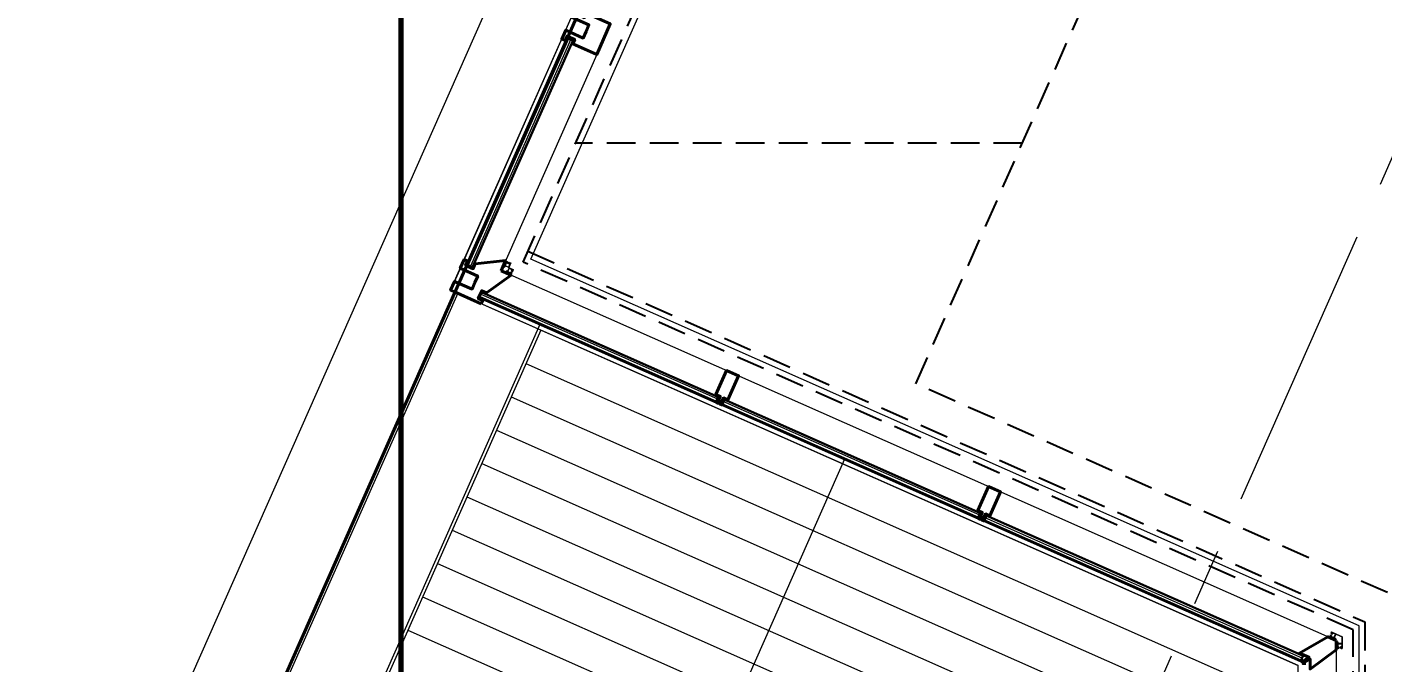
# Model space of a CAD drawing. Header units: inches. Extents: x -26500 to 0, y -3347 to 2257.
# Drawn here: x -24688.2 to -24404.3, y 162.4 to 295.5 of the extents above; entities that cross this region are included whole.
import ezdxf
from ezdxf import colors
from ezdxf.entities.mleader import LeaderData, LeaderLine
from ezdxf.math import Vec2, Vec3

# ---------------------------------------------------------------- set-up
doc = ezdxf.new("R2010")
doc.units = ezdxf.units.IN
doc.header["$LTSCALE"] = 48
doc.header["$MEASUREMENT"] = 0
doc.linetypes.add('A104$0$CENTER', pattern=[2, 1.25, -0.25, 0.25, -0.25])
doc.linetypes.add('NB - 5th floor_plan$0$HIDDEN2', pattern=[0.1875, 0.125, -0.0625])
for name, color, linetype in [('A104$0$A-ANNO-PATT', 8, 'Continuous'), ('A104$0$A-CLNG-RAIL', 8, 'Continuous'), ('A104$0$A-FLOR-AWNG', 8, 'Continuous'), ('A104$0$A-FLOR-COPE', 8, 'Continuous'), ('A104$0$A-FLOR-SLAB', 8, 'Continuous'), ('A104$0$A-GLAZ', 8, 'Continuous'), ('A104$0$A-GLAZ-CRNA', 8, 'Continuous'), ('A104$0$A-GRID-GRDP0-15', 8, 'Continuous'), ('A104$0$C-PROP', 8, 'Continuous'), ('A604$0$A-CLNG-RAIL', 8, 'Continuous'), ('A604$0$A-SHAD-PAT2', 8, 'Continuous'), ('E-Anno-Note', 6, 'Continuous'), ('E-FIRE', 234, 'Continuous'), ('NB - 5th floor_plan$0$STDROPS', 1, 'NB - 5th floor_plan$0$HIDDEN2'), ('NB - 5th floor_plan$0$STSLABEDGE', 1, 'NB - 5th floor_plan$0$HIDDEN2'), ('NB - 5th floor_plan$0$STSLABNOTCH', 1, 'NB - 5th floor_plan$0$HIDDEN2'), ('XREF', 7, 'Continuous')]:
    doc.layers.add(name, color=color, linetype=linetype)
doc.layers.add('E-Fire-Covr', color=240, linetype='Continuous', lineweight=70, plot=False)
doc.styles.add('MAMEP ANNO', font='arial.ttf', dxfattribs={"height": 0.101562})

# ---------------------------------------------------------------- blocks, each defined once
blk = doc.blocks.new('A104')
at = {"layer": 'A104$0$A-ANNO-PATT', "lineweight": 0, "transparency": 33554559}
for p, q in [((-24574.7023, 229.4235), (-24422.0237, 161.8252)), ((-24583.7111, 225.0631), (-24430.0237, 157.0181)), ((-24586.802, 218.0825), (-24438.0237, 152.211)), ((-24589.8928, 211.1019), (-24446.0237, 147.404)), ((-24592.9836, 204.1213), (-24454.0237, 142.5969)), ((-24596.0745, 197.1407), (-24462.0237, 137.7898)), ((-24599.1653, 190.1601), (-24470.0237, 132.9828)), ((-24602.2562, 183.1795), (-24478.0237, 128.1757)), ((-24605.347, 176.199), (-24486.0237, 123.3686)), ((-24608.4378, 169.2184), (-24494.0237, 118.5616))]:
    blk.add_line(p, q, dxfattribs=at)
at = {"layer": 'A104$0$A-CLNG-RAIL', "lineweight": 13}
for p, q in [((-24588.5268, 245.3717), (-24588.5065, 245.4174)), ((-24588.1958, 245.2251), (-24588.5268, 245.3717)), ((-24588.5065, 245.4174), (-24588.4306, 245.3838)), ((-24588.4306, 245.3838), (-24588.3022, 245.3652)), ((-24588.3022, 245.3652), (-24588.3163, 245.3332)), ((-24588.3163, 245.3332), (-24588.2304, 245.2951)), ((-24588.2304, 245.2951), (-24587.9121, 246.0138)), ((-24588.1622, 245.301), (-24588.1958, 245.2251)), ((-24588.1882, 246.1361), (-24588.17, 246.1772)), ((-24588.1123, 246.1025), (-24588.1882, 246.1361)), ((-24588.17, 246.1772), (-24587.967, 246.0873)), ((-24588.0795, 245.4011), (-24588.1622, 245.301)), ((-24588.0122, 246.0198), (-24588.1123, 246.1025)), ((-24588.0735, 245.5012), (-24588.1115, 245.4153)), ((-24588.1115, 245.4153), (-24588.0795, 245.4011)), ((-24587.3182, 245.1667), (-24588.0735, 245.5012)), ((-24587.7848, 246.1531), (-24588.0532, 245.5469)), ((-24588.0532, 245.5469), (-24587.3437, 245.2327)), ((-24588.0186, 246.5192), (-24588.0004, 246.5603)), ((-24587.8156, 246.4293), (-24588.0186, 246.5192)), ((-24587.8663, 244.3982), (-24588.0129, 244.0672)), ((-24587.9981, 246.0518), (-24588.0122, 246.0198)), ((-24588.0004, 246.5603), (-24587.6694, 246.4137)), ((-24587.9121, 246.0138), (-24587.9981, 246.0518)), ((-24587.967, 246.0873), (-24587.8156, 246.4293)), ((-24587.9335, 244.1228), (-24587.8509, 244.2229)), ((-24587.7699, 246.409), (-24587.8913, 246.1347)), ((-24587.8913, 246.1347), (-24587.8456, 246.1145)), ((-24587.8829, 244.2371), (-24587.8449, 244.3231)), ((-24587.8509, 244.2229), (-24587.8829, 244.2371)), ((-24587.7904, 244.3646), (-24587.8663, 244.3982)), ((-24587.8456, 246.1145), (-24587.8213, 246.1693)), ((-24587.8449, 244.3231), (-24587.1262, 244.0048)), ((-24587.8213, 246.1693), (-24587.7848, 246.1531)), ((-24587.6619, 244.3459), (-24587.7904, 244.3646)), ((-24587.7242, 246.3888), (-24587.7699, 246.409)), ((-24587.7484, 246.3339), (-24587.7242, 246.3888)), ((-24587.7119, 246.3177), (-24587.7484, 246.3339)), ((-24587.6694, 246.4137), (-24587.7119, 246.3177)), ((-24587.6761, 244.3139), (-24587.6619, 244.3459)), ((-24587.5902, 244.2759), (-24587.6761, 244.3139)), ((-24587.2557, 245.0311), (-24587.5902, 244.2759)), ((-24587.5444, 244.2556), (-24587.2302, 244.9652)), ((-24586.9382, 243.9872), (-24587.5444, 244.2556)), ((-24587.3437, 245.2327), (-24587.1177, 245.7429)), ((-24586.9141, 246.0793), (-24587.3182, 245.1667)), ((-24586.3432, 244.627), (-24587.2557, 245.0311)), ((-24587.2302, 244.9652), (-24586.72, 244.7392)), ((-24587.2, 245.7794), (-24587.1575, 245.8754)), ((-24587.1177, 245.7429), (-24587.2, 245.7794)), ((-24587.1575, 245.8754), (-24587.1209, 245.8592)), ((-24587.1209, 245.8592), (-24587.1452, 245.8043)), ((-24587.1452, 245.8043), (-24587.0995, 245.7841)), ((-24587.0995, 245.7841), (-24586.978, 246.0584)), ((-24587.0846, 246.0399), (-24587.0421, 246.136)), ((-24587.0481, 246.0237), (-24587.0846, 246.0399)), ((-24587.0238, 246.0786), (-24587.0481, 246.0237)), ((-24587.0421, 246.136), (-24586.9141, 246.0793)), ((-24586.978, 246.0584), (-24587.0238, 246.0786)), ((-24586.72, 244.7392), (-24586.7565, 244.6569)), ((-24586.7565, 244.6569), (-24586.6604, 244.6144)), ((-24586.6991, 244.6753), (-24586.6789, 244.721)), ((-24586.6442, 244.651), (-24586.6991, 244.6753)), ((-24586.6789, 244.721), (-24586.4046, 244.5995)), ((-24586.6604, 244.6144), (-24586.6442, 244.651)), ((-24586.4797, 244.5781), (-24586.4959, 244.5415)), ((-24586.4959, 244.5415), (-24586.3999, 244.499)), ((-24586.4248, 244.5538), (-24586.4797, 244.5781)), ((-24586.4046, 244.5995), (-24586.4248, 244.5538)), ((-24586.3999, 244.499), (-24586.3432, 244.627)), ((-24588.0129, 244.0672), (-24587.9672, 244.0469)), ((-24587.9672, 244.0469), (-24587.9335, 244.1228)), ((-24587.2149, 243.8045), (-24587.2485, 243.7287)), ((-24587.2485, 243.7287), (-24587.2073, 243.7104)), ((-24587.1963, 243.933), (-24587.2149, 243.8045)), ((-24587.2073, 243.7104), (-24587.1174, 243.9134)), ((-24587.1643, 243.9188), (-24587.1963, 243.933)), ((-24587.1262, 244.0048), (-24587.1643, 243.9188)), ((-24587.1174, 243.9134), (-24586.7755, 243.762)), ((-24587.0295, 243.9292), (-24587.0093, 243.9749)), ((-24586.7552, 243.8077), (-24587.0295, 243.9292)), ((-24587.0093, 243.9749), (-24586.9544, 243.9506)), ((-24586.9544, 243.9506), (-24586.9382, 243.9872)), ((-24586.7755, 243.762), (-24586.8654, 243.559)), ((-24586.8654, 243.559), (-24586.8242, 243.5408)), ((-24586.8242, 243.5408), (-24586.6776, 243.8718)), ((-24586.7736, 243.9143), (-24586.7898, 243.8777)), ((-24586.7898, 243.8777), (-24586.735, 243.8534)), ((-24586.6776, 243.8718), (-24586.7736, 243.9143)), ((-24586.735, 243.8534), (-24586.7552, 243.8077)), ((-24415.522, 167.6924), (-24415.3755, 168.0234)), ((-24415.4809, 167.6742), (-24415.522, 167.6924)), ((-24415.391, 167.8772), (-24415.4809, 167.6742)), ((-24415.049, 167.7258), (-24415.391, 167.8772)), ((-24415.3755, 168.0234), (-24415.2795, 167.9809)), ((-24415.3505, 167.9686), (-24415.3708, 167.9229)), ((-24415.3708, 167.9229), (-24415.0964, 167.8015)), ((-24415.2956, 167.9443), (-24415.3505, 167.9686)), ((-24415.2795, 167.9809), (-24415.2956, 167.9443)), ((-24415.1389, 167.5228), (-24415.049, 167.7258)), ((-24415.0977, 167.5046), (-24415.1389, 167.5228)), ((-24415.1311, 167.8715), (-24415.1149, 167.908)), ((-24415.0762, 167.8472), (-24415.1311, 167.8715)), ((-24415.1149, 167.908), (-24414.5086, 167.6396)), ((-24415.0977, 168.6507), (-24415.0411, 168.7787)), ((-24415.0017, 168.6082), (-24415.0977, 168.6507)), ((-24415.0641, 167.5805), (-24415.0977, 167.5046)), ((-24415.0964, 167.8015), (-24415.0762, 167.8472)), ((-24414.9815, 167.6806), (-24415.0641, 167.5805)), ((-24415.0411, 168.7787), (-24414.1285, 168.3747)), ((-24415.0202, 168.7148), (-24415.0404, 168.669)), ((-24415.0404, 168.669), (-24414.9855, 168.6448)), ((-24414.7458, 168.5933), (-24415.0202, 168.7148)), ((-24414.9755, 167.7807), (-24415.0135, 167.6948)), ((-24415.0135, 167.6948), (-24414.9815, 167.6806)), ((-24414.9855, 168.6448), (-24415.0017, 168.6082)), ((-24414.2568, 167.4625), (-24414.9755, 167.7807)), ((-24414.8371, 168.5353), (-24414.8209, 168.5719)), ((-24414.7411, 168.4928), (-24414.8371, 168.5353)), ((-24414.8209, 168.5719), (-24414.7661, 168.5476)), ((-24414.7661, 168.5476), (-24414.7458, 168.5933)), ((-24414.7047, 168.5751), (-24414.7411, 168.4928)), ((-24414.1945, 168.3492), (-24414.7047, 168.5751)), ((-24414.5086, 167.6396), (-24414.1945, 168.3492)), ((-24414.1285, 168.3747), (-24414.4629, 167.6194)), ((-24414.4629, 167.6194), (-24414.377, 167.5813)), ((-24414.377, 167.5813), (-24414.3628, 167.6133)), ((-24414.3628, 167.6133), (-24414.2627, 167.5307)), ((-24414.2627, 167.5307), (-24414.1868, 167.4971)), ((-24414.379, 167.1864), (-24414.3454, 167.2622)), ((-24414.3333, 167.1661), (-24414.379, 167.1864)), ((-24414.3454, 167.2622), (-24414.3268, 167.3907)), ((-24414.1868, 167.4971), (-24414.3333, 167.1661)), ((-24414.3268, 167.3907), (-24414.2948, 167.3765)), ((-24414.2948, 167.3765), (-24414.2568, 167.4625)), ((-24413.6596, 166.6878), (-24414.0216, 166.6878)), ((-24414.0216, 166.6878), (-24414.0216, 166.6378)), ((-24414.0216, 166.6378), (-24413.9386, 166.6378)), ((-24413.9386, 165.8518), (-24414.0216, 165.8518)), ((-24414.0216, 165.8518), (-24414.0216, 165.8068)), ((-24414.0216, 165.8068), (-24413.7996, 165.8068)), ((-24413.7996, 165.4328), (-24414.0216, 165.4328)), ((-24414.0216, 165.4328), (-24414.0216, 165.3878)), ((-24414.0216, 165.3878), (-24413.6596, 165.3878)), ((-24413.9386, 166.6378), (-24413.8136, 166.6028)), ((-24413.8136, 165.8868), (-24413.9386, 165.8518)), ((-24413.8136, 166.6028), (-24413.8136, 166.6378)), ((-24413.8136, 166.6378), (-24413.7196, 166.6378)), ((-24413.8136, 165.8518), (-24413.8136, 165.8868)), ((-24413.7196, 165.8518), (-24413.8136, 165.8518)), ((-24413.7996, 165.8068), (-24413.7996, 165.4328)), ((-24413.7496, 165.4328), (-24413.7496, 165.7328)), ((-24413.7496, 165.7328), (-24413.6996, 165.7328)), ((-24413.6996, 165.4328), (-24413.7496, 165.4328)), ((-24413.7196, 166.6378), (-24413.7196, 165.8518)), ((-24413.6996, 165.7328), (-24413.6996, 165.6728)), ((-24413.6996, 165.6728), (-24413.6596, 165.6728)), ((-24413.6596, 165.4928), (-24413.6996, 165.4928)), ((-24413.6996, 165.4928), (-24413.6996, 165.4328)), ((-24413.6596, 166.6048), (-24413.6596, 166.6878)), ((-24413.6246, 166.4798), (-24413.6596, 166.6048)), ((-24413.6596, 166.3858), (-24413.6596, 166.4798)), ((-24413.6596, 166.4798), (-24413.6246, 166.4798)), ((-24412.8336, 166.3858), (-24413.6596, 166.3858)), ((-24413.6596, 165.6728), (-24413.6596, 166.3358)), ((-24413.6596, 166.3358), (-24412.8836, 166.3358)), ((-24413.6596, 165.3878), (-24413.6596, 165.4928)), ((-24412.8836, 165.7778), (-24412.9736, 165.7778)), ((-24412.9736, 165.7778), (-24412.9736, 165.6728)), ((-24412.9736, 165.6728), (-24412.9336, 165.6728)), ((-24412.9336, 165.4928), (-24412.9736, 165.4928)), ((-24412.9736, 165.4928), (-24412.9736, 165.3878)), ((-24412.9736, 165.3878), (-24412.8336, 165.3878)), ((-24412.9336, 165.6728), (-24412.9336, 165.7328)), ((-24412.9336, 165.7328), (-24412.8836, 165.7328)), ((-24412.9336, 165.4328), (-24412.9336, 165.4928)), ((-24412.8836, 165.4328), (-24412.9336, 165.4328)), ((-24412.8836, 166.3358), (-24412.8836, 165.7778)), ((-24412.8836, 165.7328), (-24412.8836, 165.4328)), ((-24412.8336, 165.3878), (-24412.8336, 166.3858))]:
    blk.add_line(p, q, dxfattribs=at)
at = {"layer": 'A104$0$A-CLNG-RAIL', "lineweight": 13, "flags": 128}
for points in [[(-24587.771, 246.3491), (-24587.8469, 246.1777)], [(-24587.8227, 246.2025), (-24587.7778, 246.1693), (-24587.7138, 246.1344), (-24587.5573, 246.015)], [(-24587.104, 245.8842), (-24587.1587, 245.8952), (-24587.2276, 245.9191), (-24587.4211, 245.9547)], [(-24587.0301, 246.021), (-24587.1061, 245.8496)], [(-24586.9331, 243.9252), (-24586.9222, 243.9799), (-24586.8983, 244.0487), (-24586.8627, 244.2423)], [(-24586.6149, 244.6438), (-24586.648, 244.5989), (-24586.683, 244.535), (-24586.8023, 244.3785)], [(-24586.4682, 244.5921), (-24586.6396, 244.6681)], [(-24586.7963, 243.8513), (-24586.9677, 243.9272)], [(-24415.3109, 167.9218), (-24415.1394, 167.8459)], [(-24415.1642, 167.8701), (-24415.1311, 167.915), (-24415.0961, 167.979), (-24414.9767, 168.1355)], [(-24414.9828, 168.6627), (-24414.8114, 168.5868)], [(-24414.846, 168.5888), (-24414.8569, 168.5341), (-24414.8808, 168.4652), (-24414.9164, 168.2717)], [(-24413.7263, 165.488), (-24413.7263, 165.6755)], [(-24413.7142, 165.643), (-24413.6597, 165.6551), (-24413.5871, 165.6612), (-24413.3957, 165.707)], [(-24412.9282, 165.643), (-24412.9827, 165.6551), (-24413.0553, 165.6612), (-24413.2467, 165.707)], [(-24412.9161, 165.488), (-24412.9161, 165.6755)]]:
    blk.add_lwpolyline(points, dxfattribs=at)
at = {"layer": 'A104$0$A-CLNG-RAIL', "lineweight": 13}
for points in [[(-24587.8153, 246.2191), (-24587.7655, 246.197), (-24587.7102, 246.1725), (-24587.6708, 246.1418), (-24587.65, 246.1289), (-24587.5402, 246.0537)], [(-24587.8117, 246.2572), (-24587.7169, 246.202), (-24587.6512, 246.1861), (-24587.6312, 246.1714), (-24587.5118, 246.1179)], [(-24587.8033, 246.2762), (-24587.7877, 246.2665), (-24587.7514, 246.2438), (-24587.6635, 246.2181), (-24587.6121, 246.2146), (-24587.4834, 246.1819)], [(-24587.7865, 246.2991), (-24587.7533, 246.2844), (-24587.7035, 246.2623), (-24587.6248, 246.2606), (-24587.591, 246.2622), (-24587.4533, 246.2499)], [(-24587.7742, 246.3268), (-24587.7349, 246.2961), (-24587.6832, 246.2931), (-24587.6021, 246.2969), (-24587.5738, 246.301), (-24587.4318, 246.2984)], [(-24587.0966, 245.9008), (-24587.1464, 245.9229), (-24587.2018, 245.9474), (-24587.251, 245.9559), (-24587.2745, 245.9626), (-24587.404, 245.9933)], [(-24587.0708, 245.9291), (-24587.1754, 245.9622), (-24587.2314, 246.0002), (-24587.2557, 246.0051), (-24587.3756, 246.0576)], [(-24587.0624, 245.9481), (-24587.0801, 245.9531), (-24587.1213, 245.9647), (-24587.1994, 246.0126), (-24587.2365, 246.0483), (-24587.3472, 246.1216)], [(-24587.0568, 245.9759), (-24587.09, 245.9906), (-24587.1398, 246.0127), (-24587.1939, 246.0698), (-24587.2155, 246.0959), (-24587.3171, 246.1896)], [(-24587.0445, 246.0036), (-24587.0937, 246.0121), (-24587.1306, 246.0484), (-24587.1823, 246.111), (-24587.1983, 246.1346), (-24587.2956, 246.2381)], [(-24586.9165, 243.9178), (-24586.8945, 243.9676), (-24586.87, 244.023), (-24586.8614, 244.0721), (-24586.8548, 244.0957), (-24586.824, 244.2252)], [(-24586.8882, 243.892), (-24586.8552, 243.9965), (-24586.8171, 244.0525), (-24586.8122, 244.0768), (-24586.7598, 244.1967)], [(-24586.8692, 243.8836), (-24586.8642, 243.9013), (-24586.8526, 243.9425), (-24586.8048, 244.0206), (-24586.769, 244.0577), (-24586.6957, 244.1684)], [(-24586.5983, 244.6365), (-24586.6203, 244.5867), (-24586.6448, 244.5313), (-24586.6755, 244.4919), (-24586.6885, 244.4712), (-24586.7637, 244.3614)], [(-24586.5601, 244.6328), (-24586.6153, 244.5381), (-24586.6312, 244.4723), (-24586.6459, 244.4524), (-24586.6995, 244.3329)], [(-24586.5411, 244.6244), (-24586.5509, 244.6089), (-24586.5736, 244.5726), (-24586.5992, 244.4847), (-24586.6027, 244.4332), (-24586.6354, 244.3046)], [(-24586.5183, 244.6077), (-24586.533, 244.5745), (-24586.555, 244.5247), (-24586.5567, 244.446), (-24586.5552, 244.4122), (-24586.5675, 244.2745)], [(-24586.4906, 244.5954), (-24586.5213, 244.556), (-24586.5242, 244.5044), (-24586.5204, 244.4233), (-24586.5164, 244.395), (-24586.5189, 244.253)], [(-24586.8414, 243.8779), (-24586.8267, 243.9111), (-24586.8047, 243.9609), (-24586.7476, 244.0151), (-24586.7215, 244.0366), (-24586.6278, 244.1383)], [(-24586.8137, 243.8657), (-24586.8052, 243.9148), (-24586.769, 243.9518), (-24586.7063, 244.0035), (-24586.6827, 244.0195), (-24586.5792, 244.1168)], [(-24415.2885, 167.9185), (-24415.2578, 167.9579), (-24415.2548, 168.0096), (-24415.2586, 168.0907), (-24415.2627, 168.119), (-24415.2602, 168.261)], [(-24415.2608, 167.9063), (-24415.2461, 167.9395), (-24415.224, 167.9893), (-24415.2223, 168.068), (-24415.2239, 168.1018), (-24415.2116, 168.2395)], [(-24415.2379, 167.8895), (-24415.2282, 167.9051), (-24415.2055, 167.9414), (-24415.1798, 168.0293), (-24415.1763, 168.0807), (-24415.1437, 168.2094)], [(-24415.2189, 167.8811), (-24415.1638, 167.9759), (-24415.1479, 168.0416), (-24415.1331, 168.0616), (-24415.0796, 168.181)], [(-24414.9654, 168.6483), (-24414.9739, 168.5991), (-24415.0101, 168.5622), (-24415.0728, 168.5105), (-24415.0964, 168.4945), (-24415.1999, 168.3972)], [(-24415.1808, 167.8775), (-24415.1587, 167.9273), (-24415.1342, 167.9826), (-24415.1036, 168.022), (-24415.0906, 168.0428), (-24415.0154, 168.1526)], [(-24414.9377, 168.6361), (-24414.9524, 168.6029), (-24414.9744, 168.553), (-24415.0315, 168.4989), (-24415.0576, 168.4773), (-24415.1513, 168.3757)], [(-24414.9099, 168.6304), (-24414.9149, 168.6127), (-24414.9265, 168.5715), (-24414.9743, 168.4934), (-24415.0101, 168.4563), (-24415.0834, 168.3456)], [(-24414.8909, 168.622), (-24414.924, 168.5174), (-24414.962, 168.4615), (-24414.9669, 168.4371), (-24415.0193, 168.3172)], [(-24414.8626, 168.5962), (-24414.8846, 168.5464), (-24414.9092, 168.491), (-24414.9177, 168.4418), (-24414.9243, 168.4183), (-24414.9551, 168.2888)], [(-24413.7263, 165.5885), (-24413.6173, 165.6006), (-24413.5507, 165.5885), (-24413.5265, 165.5939), (-24413.3957, 165.5945)], [(-24413.7263, 165.5677), (-24413.7081, 165.5703), (-24413.6658, 165.5764), (-24413.575, 165.5643), (-24413.5265, 165.5466), (-24413.3957, 165.5244)], [(-24413.7202, 165.54), (-24413.6839, 165.54), (-24413.6294, 165.54), (-24413.5568, 165.5097), (-24413.5265, 165.4946), (-24413.3957, 165.4501)], [(-24413.7202, 165.5097), (-24413.6718, 165.5219), (-24413.6234, 165.5037), (-24413.5507, 165.4673), (-24413.5265, 165.4522), (-24413.3957, 165.397)], [(-24413.7142, 165.6248), (-24413.6597, 165.6248), (-24413.5992, 165.6248), (-24413.5507, 165.637), (-24413.5265, 165.6404), (-24413.3957, 165.6647)], [(-24412.9282, 165.6248), (-24412.9827, 165.6248), (-24413.0432, 165.6248), (-24413.0916, 165.637), (-24413.1158, 165.6404), (-24413.2467, 165.6647)], [(-24412.9161, 165.5885), (-24413.025, 165.6006), (-24413.0916, 165.5885), (-24413.1158, 165.5939), (-24413.2467, 165.5945)], [(-24412.9161, 165.5677), (-24412.9342, 165.5703), (-24412.9766, 165.5764), (-24413.0674, 165.5643), (-24413.1158, 165.5466), (-24413.2467, 165.5244)], [(-24412.9221, 165.54), (-24412.9584, 165.54), (-24413.0129, 165.54), (-24413.0856, 165.5097), (-24413.1158, 165.4946), (-24413.2467, 165.4501)], [(-24412.9221, 165.5097), (-24412.9706, 165.5219), (-24413.019, 165.5037), (-24413.0916, 165.4673), (-24413.1158, 165.4522), (-24413.2467, 165.397)]]:
    blk.add_open_spline(points, degree=3, dxfattribs=at)
for points in [[(-24587.3125, 245.0563), (-24586.8684, 246.059), (-24586.9141, 246.0793), (-24587.3582, 245.0765)], [(-24587.2922, 245.102), (-24586.3229, 244.6727), (-24586.3432, 244.627), (-24587.3125, 245.0563)], [(-24415.0208, 168.8244), (-24412.7835, 167.8338), (-24412.8335, 167.8013), (-24415.0411, 168.7787)], [(-24412.7846, 165.3864), (-24412.7831, 167.8331), (-24412.8331, 167.8006), (-24412.8346, 165.3864)]]:
    blk.add_3dface(points, dxfattribs=at)
at = {"layer": 'A104$0$A-FLOR-AWNG', "lineweight": 0}
for p, q in [((-24033.7396, 1560.0949), (-24684.5815, 90.1818)), ((-24578.6729, 329.3743), (-24684.5815, 90.1818)), ((-24598.5648, 239.9895), (-24664.1708, 91.8198)), ((-24597.9933, 239.7365), (-24663.4621, 91.8766)), ((-24580.62, 232.0444), (-24641.9174, 93.6055))]:
    blk.add_line(p, q, dxfattribs=at)
at = {"layer": 'A104$0$A-FLOR-COPE', "lineweight": 0}
for p, q in [((-24580.7864, 233.2123), (-24642.6261, 93.5487)), ((-24517.0126, 204.9749), (-24562.4528, 102.349))]:
    blk.add_line(p, q, dxfattribs=at)
at = {"layer": 'A104$0$A-FLOR-SLAB', "lineweight": 0}
for p, q in [((-24582.659, 246.8918), (-24082.047, 1377.5135)), ((-24409.2697, 170.1191), (-24582.659, 246.8918)), ((-24409.272, -6.1545), (-24409.2697, 170.1191))]:
    blk.add_line(p, q, dxfattribs=at)
at = {"layer": 'A104$0$A-GLAZ', "lineweight": 0}
for p, q in [((-24599.4792, 240.3944), (-24088.548, 1394.3341)), ((-24599.4792, 240.3944), (-24560.0815, 329.3743)), ((-24574.7545, 293.1484), (-24595.8041, 245.6083)), ((-24574.2973, 292.946), (-24595.3469, 245.4059)), ((-24568.8864, 289.7293), (-24588.9271, 244.4676)), ((-24599.4792, 240.3944), (-24422.0237, 161.8252))]:
    blk.add_line(p, q, dxfattribs=at)
at = {"layer": 'A104$0$A-GLAZ', "lineweight": 30}
for p, q in [((-24574.9831, 293.2496), (-24596.0327, 245.7096)), ((-24573.8414, 292.7429), (-24594.8905, 245.2038)), ((-24594.8938, 245.1982), (-24596.0354, 245.7038)), ((-24595.1205, 245.3002), (-24596.0348, 245.7051))]:
    blk.add_line(p, q, dxfattribs=at)
at = {"layer": 'A104$0$A-GLAZ', "lineweight": 40}
for p, q in [((-24573.8401, 292.7436), (-24574.9831, 293.2496)), ((-24587.9949, 246.5726), (-24588.9255, 244.4713)), ((-24586.8242, 243.5408), (-24588.9255, 244.4713)), ((-24542.3737, 217.7736), (-24542.9558, 216.4593)), ((-24542.3733, 217.7735), (-24542.9552, 216.459)), ((-24487.5111, 193.4818), (-24488.0932, 192.1674)), ((-24487.5106, 193.4816), (-24488.0926, 192.1672))]:
    blk.add_line(p, q, dxfattribs=at)
at = {"layer": 'A104$0$A-GLAZ', "lineweight": 40, "flags": 128}
for points in [[(-24571.1267, 294.5493), (-24570.5195, 295.9206), (-24574.177, 297.5401), (-24573.3673, 299.3688), (-24572.6815, 299.0652), (-24573.0864, 298.1508), (-24571.4862, 297.4423), (-24571.0814, 298.3567), (-24566.0523, 296.1299), (-24567.4692, 292.9299)], [(-24571.1267, 294.5493), (-24570.5195, 295.9206), (-24574.177, 297.5401), (-24573.3673, 299.3688), (-24572.6815, 299.0652), (-24573.0864, 298.1508), (-24571.4862, 297.4423), (-24571.0814, 298.3567), (-24566.0523, 296.1299), (-24567.4692, 292.9299)], [(-24571.1267, 294.5493), (-24571.7339, 293.178), (-24575.3914, 294.7975), (-24576.2011, 292.9687), (-24575.5154, 292.6651), (-24575.1105, 293.5795), (-24573.5103, 292.8709), (-24573.9152, 291.9566), (-24568.8861, 289.7298), (-24567.4692, 292.9299)], [(-24594.401, 241.974), (-24593.7937, 243.3453), (-24597.4573, 244.9678), (-24596.6475, 246.7965), (-24595.9617, 246.4928), (-24596.3666, 245.5784), (-24594.7647, 244.869), (-24594.3199, 245.8736), (-24587.9949, 246.5726)], [(-24594.401, 241.974), (-24595.0082, 240.6028), (-24598.6719, 242.2253), (-24599.4817, 240.3966), (-24598.796, 240.0929), (-24597.4245, 239.4855), (-24593.075, 237.5593)], [(-24595.0014, 240.5997), (-24598.6719, 242.2253)], [(-24593.0809, 237.5599), (-24592.7772, 238.2457), (-24593.6916, 238.6506), (-24592.9821, 240.2525), (-24591.9776, 239.8075), (-24586.8242, 243.5408)], [(-24414.0216, 167.0281), (-24415.7945, 167.8131), (-24421.7033, 164.4149), (-24419.777, 163.562), (-24421.2773, 162.5855), (-24421.2773, 162.5855), (-24421.0207, 163.1652)], [(-24414.0216, 167.0281), (-24414.0216, 165.0892), (-24419.5213, 161.0625), (-24419.5213, 163.1691), (-24421.0216, 162.1927), (-24421.0216, 162.1927), (-24420.3877, 162.1927)]]:
    blk.add_lwpolyline(points, dxfattribs=at)
at = {"layer": 'A104$0$A-GLAZ', "lineweight": 40, "extrusion": (0, 0, -1)}
for centre, start, end in [((24542.8922, 216.2944), 68.887792, 158.887792), ((24542.8916, 216.2941), 68.882619, 158.882619), ((24488.0296, 192.0025), 68.887792, 158.887792), ((24488.0289, 192.0023), 68.882619, 158.882619)]:
    blk.add_arc(centre, 0.1768, start, end, dxfattribs=at)
at = {"layer": 'A104$0$A-GLAZ', "lineweight": 0}
for p in [(-24599.4819, 240.3946), (-24598.5666, 239.9919), (-24598.5666, 239.9919), (-24598.1596, 240.9061), (-24433.5698, 168.028), (-24421.0216, 162.4751)]:
    blk.add_point(p, dxfattribs=at)
at = {"layer": 'A104$0$A-GLAZ-CRNA', "lineweight": 0}
for p, q in [((-24414.0216, 167.0281), (-24588.9255, 244.4713)), ((-24543.768, 217.0949), (-24593.2621, 239.0097)), ((-24543.5655, 217.5521), (-24593.0597, 239.4669)), ((-24488.9054, 192.803), (-24542.625, 216.5888)), ((-24488.7029, 193.2602), (-24542.4226, 217.046)), ((-24421.4048, 162.915), (-24487.7624, 192.297)), ((-24421.2024, 163.3722), (-24487.56, 192.7542)), ((-24414.0216, 167.0281), (-24414.0216, -10.9045))]:
    blk.add_line(p, q, dxfattribs=at)
at = {"layer": 'A104$0$A-GLAZ-CRNA', "lineweight": 30}
for p, q in [((-24543.8692, 216.8663), (-24593.3633, 238.7811)), ((-24543.3631, 218.0093), (-24592.8573, 239.9241)), ((-24489.0066, 192.5745), (-24542.7262, 216.3602)), ((-24488.5005, 193.7174), (-24542.2201, 217.5032)), ((-24421, 163.8294), (-24487.3575, 193.2113)), ((-24421.506, 162.6864), (-24487.8636, 192.0684)), ((-24421, 163.8294), (-24421.5059, 162.6867))]:
    blk.add_line(p, q, dxfattribs=at)
at = {"layer": 'A104$0$A-GLAZ-CRNA', "lineweight": 40}
for p, q in [((-24543.3628, 218.0092), (-24543.869, 216.8663)), ((-24542.2198, 217.503), (-24542.726, 216.3601)), ((-24488.5002, 193.7173), (-24489.0063, 192.5744)), ((-24487.3572, 193.2112), (-24487.8634, 192.0682))]:
    blk.add_line(p, q, dxfattribs=at)
at = {"layer": 'A104$0$A-GLAZ-CRNA', "lineweight": 40, "flags": 128}
for points in [[(-24543.0571, 217.1561), (-24543.2856, 217.2573), (-24543.5261, 216.7144), (-24543.6404, 216.765), (-24543.0329, 218.1365), (-24543.9473, 218.5415), (-24541.7207, 223.5703), (-24540.4635, 223.0135)], [(-24543.0565, 217.1558), (-24543.2851, 217.257), (-24543.5255, 216.7141), (-24543.6398, 216.7647), (-24543.0325, 218.1363), (-24543.9469, 218.5412), (-24541.7208, 223.5702), (-24540.4635, 223.0135)], [(-24543.0571, 217.1561), (-24542.8285, 217.0548), (-24543.0689, 216.5119), (-24542.9546, 216.4613), (-24542.3472, 217.8328), (-24541.4329, 217.4279), (-24539.2063, 222.4567), (-24540.4635, 223.0135)], [(-24543.0565, 217.1558), (-24542.8279, 217.0546), (-24543.0683, 216.5117), (-24542.954, 216.4611), (-24542.3467, 217.8327), (-24541.4323, 217.4278), (-24539.2062, 222.4568), (-24540.4635, 223.0135)], [(-24488.1944, 192.8642), (-24488.423, 192.9654), (-24488.6635, 192.4226), (-24488.7778, 192.4732), (-24488.1703, 193.8447), (-24489.0847, 194.2496), (-24486.8581, 199.2785), (-24485.6009, 198.7217)], [(-24488.1939, 192.864), (-24488.4225, 192.9652), (-24488.6629, 192.4223), (-24488.7772, 192.4729), (-24488.1699, 193.8445), (-24489.0843, 194.2493), (-24486.8582, 199.2784), (-24485.6009, 198.7217)], [(-24488.1944, 192.8642), (-24487.9659, 192.763), (-24488.2063, 192.2201), (-24488.092, 192.1695), (-24487.4846, 193.541), (-24486.5702, 193.136), (-24484.3437, 198.1649), (-24485.6009, 198.7217)], [(-24488.1939, 192.864), (-24487.9653, 192.7628), (-24488.2057, 192.2198), (-24488.0914, 192.1692), (-24487.4841, 193.5408), (-24486.5697, 193.1359), (-24484.3436, 198.165), (-24485.6009, 198.7217)]]:
    blk.add_lwpolyline(points, dxfattribs=at)
at = {"layer": 'A104$0$A-GLAZ-CRNA', "lineweight": 40, "extrusion": (0, 0, -1)}
for centre, start, end in [((24543.8053, 216.7014), 68.887792, 158.887792), ((24543.8047, 216.7011), 68.882619, 158.882619), ((24542.8909, 216.2964), 68.887792, 158.887792), ((24542.8903, 216.2962), 68.882619, 158.882619), ((24488.9427, 192.4095), 68.887792, 158.887792), ((24488.9421, 192.4092), 68.882619, 158.882619), ((24488.0283, 192.0046), 68.887792, 158.887792), ((24488.0277, 192.0043), 68.882619, 158.882619)]:
    blk.add_arc(centre, 0.1768, start, end, dxfattribs=at)
at = {"layer": 'A104$0$A-GRID-GRDP0-15', "linetype": 'A104$0$CENTER', "lineweight": 0}
blk.add_line((-23943.3256, 1304.8799), (-24820.8121, -676.9042), dxfattribs=at)
at = {"layer": 'A104$0$C-PROP', "lineweight": 40, "flags": 128}
blk.add_lwpolyline([(-25004.5437, -676.9041), (-24022.0239, 1542.095), (-21061.0239, 1542.095), (-21061.0239, -676.9042)], dxfattribs=at)
blk = doc.blocks.new('NB - 5th floor_plan')
at = {"layer": 'NB - 5th floor_plan$0$STDROPS', "color": 1, "linetype": 'NB - 5th floor_plan$0$HIDDEN2'}
blk.add_line((-24479.7754, 271.1574), (-24573.2818, 271.1574), dxfattribs=at)
blk.add_lwpolyline([(-24370.4098, 162.482), (-24502.0801, 220.7824), (-24400.0842, 451.1383), (-24268.4139, 392.8378)], close=True, dxfattribs=at)
at = {"layer": 'NB - 5th floor_plan$0$STSLABEDGE', "color": 1, "linetype": 'NB - 5th floor_plan$0$HIDDEN2', "elevation": 0}
blk.add_lwpolyline([(-24410.5216, 169.3061), (-24584.3081, 246.2546), (-24082.6837, 1379.1629), (-23921.1515, 1307.6403), (-23870.5233, 1357.7144), (-23870.5233, 1531.5979), (-21297.5245, 1531.5947), (-21279.6923, 1531.5951), (-21071.5239, 1531.5949), (-21071.5239, -7.4045), (-21293.4359, -7.4045), (-21298.4429, -7.4045), (-22490.5236, -7.4045), (-22490.5236, 52.5948), (-22871.5236, 52.5948), (-22871.5236, -7.4045), (-24410.5239, -7.4045), (-24410.5216, 169.3061)], dxfattribs=at)
at = {"layer": 'NB - 5th floor_plan$0$STSLABNOTCH', "color": 1, "linetype": 'NB - 5th floor_plan$0$HIDDEN2', "elevation": 0}
blk.add_lwpolyline([(-24583.296, 248.5406), (-24408.0215, 170.9332), (-24408.0239, -7.4045)], dxfattribs=at)
blk = doc.blocks.new('A604')
at = {"layer": 'A604$0$A-CLNG-RAIL', "lineweight": 13}
for p, q in [((-24588.53, 245.37), (-24588.51, 245.42)), ((-24588.2, 245.23), (-24588.53, 245.37)), ((-24588.51, 245.42), (-24588.43, 245.38)), ((-24588.43, 245.38), (-24588.3, 245.37)), ((-24588.3, 245.37), (-24588.32, 245.33)), ((-24588.32, 245.33), (-24588.23, 245.3)), ((-24588.23, 245.3), (-24587.91, 246.01)), ((-24588.16, 245.3), (-24588.2, 245.23)), ((-24588.19, 246.14), (-24588.17, 246.18)), ((-24588.11, 246.1), (-24588.19, 246.14)), ((-24588.17, 246.18), (-24587.97, 246.09)), ((-24588.08, 245.4), (-24588.16, 245.3)), ((-24588.01, 246.02), (-24588.11, 246.1)), ((-24588.07, 245.5), (-24588.11, 245.42)), ((-24588.11, 245.42), (-24588.08, 245.4)), ((-24587.32, 245.17), (-24588.07, 245.5)), ((-24587.78, 246.15), (-24588.05, 245.55)), ((-24588.05, 245.55), (-24587.34, 245.23)), ((-24588.02, 246.52), (-24588, 246.56)), ((-24587.82, 246.43), (-24588.02, 246.52)), ((-24588, 246.05), (-24588.01, 246.02)), ((-24587.87, 244.4), (-24588.01, 244.07)), ((-24588, 246.56), (-24587.67, 246.41)), ((-24587.91, 246.01), (-24588, 246.05)), ((-24587.97, 246.09), (-24587.82, 246.43)), ((-24587.93, 244.12), (-24587.85, 244.22)), ((-24587.77, 246.41), (-24587.89, 246.13)), ((-24587.89, 246.13), (-24587.85, 246.11)), ((-24587.88, 244.24), (-24587.84, 244.32)), ((-24587.85, 244.22), (-24587.88, 244.24)), ((-24587.79, 244.36), (-24587.87, 244.4)), ((-24587.85, 246.11), (-24587.82, 246.17)), ((-24587.84, 244.32), (-24587.13, 244)), ((-24587.82, 246.17), (-24587.78, 246.15)), ((-24587.66, 244.35), (-24587.79, 244.36)), ((-24587.72, 246.39), (-24587.77, 246.41)), ((-24587.75, 246.33), (-24587.72, 246.39)), ((-24587.71, 246.32), (-24587.75, 246.33)), ((-24587.67, 246.41), (-24587.71, 246.32)), ((-24587.68, 244.31), (-24587.66, 244.35)), ((-24587.59, 244.28), (-24587.68, 244.31)), ((-24587.26, 245.03), (-24587.59, 244.28)), ((-24587.54, 244.26), (-24587.23, 244.97)), ((-24586.94, 243.99), (-24587.54, 244.26)), ((-24587.34, 245.23), (-24587.12, 245.74)), ((-24586.91, 246.08), (-24587.32, 245.17)), ((-24586.34, 244.63), (-24587.26, 245.03)), ((-24587.23, 244.97), (-24586.72, 244.74)), ((-24587.2, 245.78), (-24587.16, 245.88)), ((-24587.12, 245.74), (-24587.2, 245.78)), ((-24587.16, 245.88), (-24587.12, 245.86)), ((-24587.12, 245.86), (-24587.15, 245.8)), ((-24587.15, 245.8), (-24587.1, 245.78)), ((-24587.1, 245.78), (-24586.98, 246.06)), ((-24587.08, 246.04), (-24587.04, 246.14)), ((-24587.05, 246.02), (-24587.08, 246.04)), ((-24587.02, 246.08), (-24587.05, 246.02)), ((-24587.04, 246.14), (-24586.91, 246.08)), ((-24586.98, 246.06), (-24587.02, 246.08)), ((-24586.72, 244.74), (-24586.76, 244.66)), ((-24586.76, 244.66), (-24586.66, 244.61)), ((-24586.7, 244.68), (-24586.68, 244.72)), ((-24586.64, 244.65), (-24586.7, 244.68)), ((-24586.68, 244.72), (-24586.4, 244.6)), ((-24586.66, 244.61), (-24586.64, 244.65)), ((-24586.48, 244.58), (-24586.5, 244.54)), ((-24586.5, 244.54), (-24586.4, 244.5)), ((-24586.42, 244.55), (-24586.48, 244.58)), ((-24586.4, 244.6), (-24586.42, 244.55)), ((-24586.4, 244.5), (-24586.34, 244.63)), ((-24588.01, 244.07), (-24587.97, 244.05)), ((-24587.97, 244.05), (-24587.93, 244.12)), ((-24587.21, 243.8), (-24587.25, 243.73)), ((-24587.25, 243.73), (-24587.21, 243.71)), ((-24587.2, 243.93), (-24587.21, 243.8)), ((-24587.21, 243.71), (-24587.12, 243.91)), ((-24587.16, 243.92), (-24587.2, 243.93)), ((-24587.13, 244), (-24587.16, 243.92)), ((-24587.12, 243.91), (-24586.78, 243.76)), ((-24587.03, 243.93), (-24587.01, 243.97)), ((-24586.76, 243.81), (-24587.03, 243.93)), ((-24587.01, 243.97), (-24586.95, 243.95)), ((-24586.95, 243.95), (-24586.94, 243.99)), ((-24586.78, 243.76), (-24586.87, 243.56)), ((-24586.87, 243.56), (-24586.82, 243.54)), ((-24586.82, 243.54), (-24586.68, 243.87)), ((-24586.77, 243.91), (-24586.79, 243.88)), ((-24586.79, 243.88), (-24586.73, 243.85)), ((-24586.68, 243.87), (-24586.77, 243.91)), ((-24586.73, 243.85), (-24586.76, 243.81)), ((-24415.52, 167.69), (-24415.38, 168.02)), ((-24415.48, 167.67), (-24415.52, 167.69)), ((-24415.39, 167.88), (-24415.48, 167.67)), ((-24415.05, 167.73), (-24415.39, 167.88)), ((-24415.38, 168.02), (-24415.28, 167.98)), ((-24415.35, 167.97), (-24415.37, 167.92)), ((-24415.37, 167.92), (-24415.1, 167.8)), ((-24415.3, 167.94), (-24415.35, 167.97)), ((-24415.28, 167.98), (-24415.3, 167.94)), ((-24415.14, 167.52), (-24415.05, 167.73)), ((-24415.1, 167.5), (-24415.14, 167.52)), ((-24415.13, 167.87), (-24415.11, 167.91)), ((-24415.08, 167.85), (-24415.13, 167.87)), ((-24415.11, 167.91), (-24414.51, 167.64)), ((-24415.1, 168.65), (-24415.04, 168.78)), ((-24415, 168.61), (-24415.1, 168.65)), ((-24415.1, 167.8), (-24415.08, 167.85)), ((-24415.06, 167.58), (-24415.1, 167.5)), ((-24414.98, 167.68), (-24415.06, 167.58)), ((-24415.04, 168.78), (-24414.13, 168.37)), ((-24415.02, 168.71), (-24415.04, 168.67)), ((-24415.04, 168.67), (-24414.99, 168.64)), ((-24414.75, 168.59), (-24415.02, 168.71)), ((-24414.98, 167.78), (-24415.01, 167.69)), ((-24415.01, 167.69), (-24414.98, 167.68)), ((-24414.99, 168.64), (-24415, 168.61)), ((-24414.26, 167.46), (-24414.98, 167.78)), ((-24414.84, 168.54), (-24414.82, 168.57)), ((-24414.74, 168.49), (-24414.84, 168.54)), ((-24414.82, 168.57), (-24414.77, 168.55)), ((-24414.77, 168.55), (-24414.75, 168.59)), ((-24414.7, 168.58), (-24414.74, 168.49)), ((-24414.19, 168.35), (-24414.7, 168.58)), ((-24414.51, 167.64), (-24414.19, 168.35)), ((-24414.13, 168.37), (-24414.46, 167.62)), ((-24414.46, 167.62), (-24414.38, 167.58)), ((-24414.38, 167.58), (-24414.36, 167.61)), ((-24414.36, 167.61), (-24414.26, 167.53)), ((-24414.26, 167.53), (-24414.19, 167.5)), ((-24414.38, 167.19), (-24414.35, 167.26)), ((-24414.33, 167.17), (-24414.38, 167.19)), ((-24414.35, 167.26), (-24414.33, 167.39)), ((-24414.19, 167.5), (-24414.33, 167.17)), ((-24414.33, 167.39), (-24414.29, 167.38)), ((-24414.29, 167.38), (-24414.26, 167.46)), ((-24413.66, 166.69), (-24414.02, 166.69)), ((-24414.02, 166.69), (-24414.02, 166.64)), ((-24414.02, 166.64), (-24413.94, 166.64)), ((-24413.94, 165.85), (-24414.02, 165.85)), ((-24414.02, 165.85), (-24414.02, 165.81)), ((-24414.02, 165.81), (-24413.8, 165.81)), ((-24413.8, 165.43), (-24414.02, 165.43)), ((-24414.02, 165.43), (-24414.02, 165.39)), ((-24414.02, 165.39), (-24413.66, 165.39)), ((-24413.94, 166.64), (-24413.81, 166.6)), ((-24413.81, 165.89), (-24413.94, 165.85)), ((-24413.81, 166.6), (-24413.81, 166.64)), ((-24413.81, 166.64), (-24413.72, 166.64)), ((-24413.81, 165.85), (-24413.81, 165.89)), ((-24413.72, 165.85), (-24413.81, 165.85)), ((-24413.8, 165.81), (-24413.8, 165.43)), ((-24413.75, 165.43), (-24413.75, 165.73)), ((-24413.75, 165.73), (-24413.7, 165.73)), ((-24413.7, 165.43), (-24413.75, 165.43)), ((-24413.72, 166.64), (-24413.72, 165.85)), ((-24413.7, 165.73), (-24413.7, 165.67)), ((-24413.7, 165.67), (-24413.66, 165.67)), ((-24413.66, 165.49), (-24413.7, 165.49)), ((-24413.7, 165.49), (-24413.7, 165.43)), ((-24413.66, 166.6), (-24413.66, 166.69)), ((-24413.62, 166.48), (-24413.66, 166.6)), ((-24413.66, 166.39), (-24413.66, 166.48)), ((-24413.66, 166.48), (-24413.62, 166.48)), ((-24412.83, 166.39), (-24413.66, 166.39)), ((-24413.66, 165.67), (-24413.66, 166.34)), ((-24413.66, 166.34), (-24412.88, 166.34)), ((-24413.66, 165.39), (-24413.66, 165.49)), ((-24412.88, 165.78), (-24412.97, 165.78)), ((-24412.97, 165.78), (-24412.97, 165.67)), ((-24412.97, 165.67), (-24412.93, 165.67)), ((-24412.93, 165.49), (-24412.97, 165.49)), ((-24412.97, 165.49), (-24412.97, 165.39)), ((-24412.97, 165.39), (-24412.83, 165.39)), ((-24412.93, 165.67), (-24412.93, 165.73)), ((-24412.93, 165.73), (-24412.88, 165.73)), ((-24412.93, 165.43), (-24412.93, 165.49)), ((-24412.88, 165.43), (-24412.93, 165.43)), ((-24412.88, 166.34), (-24412.88, 165.78)), ((-24412.88, 165.73), (-24412.88, 165.43)), ((-24412.83, 165.39), (-24412.83, 166.39))]:
    blk.add_line(p, q, dxfattribs=at)
at = {"layer": 'A604$0$A-CLNG-RAIL', "lineweight": 13, "flags": 128}
for points in [[(-24587.77, 246.35), (-24587.85, 246.18)], [(-24587.82, 246.2), (-24587.78, 246.17), (-24587.71, 246.13), (-24587.56, 246.01)], [(-24587.1, 245.88), (-24587.16, 245.9), (-24587.23, 245.92), (-24587.42, 245.95)], [(-24587.03, 246.02), (-24587.11, 245.85)], [(-24586.93, 243.93), (-24586.92, 243.98), (-24586.9, 244.05), (-24586.86, 244.24)], [(-24586.61, 244.64), (-24586.65, 244.6), (-24586.68, 244.53), (-24586.8, 244.38)], [(-24586.47, 244.59), (-24586.64, 244.67)], [(-24586.8, 243.85), (-24586.97, 243.93)], [(-24415.31, 167.92), (-24415.14, 167.85)], [(-24415.16, 167.87), (-24415.13, 167.92), (-24415.1, 167.98), (-24414.98, 168.14)], [(-24414.98, 168.66), (-24414.81, 168.59)], [(-24414.85, 168.59), (-24414.86, 168.53), (-24414.88, 168.47), (-24414.92, 168.27)], [(-24413.73, 165.49), (-24413.73, 165.68)], [(-24413.71, 165.64), (-24413.66, 165.66), (-24413.59, 165.66), (-24413.4, 165.71)], [(-24412.93, 165.64), (-24412.98, 165.66), (-24413.06, 165.66), (-24413.25, 165.71)], [(-24412.92, 165.49), (-24412.92, 165.68)]]:
    blk.add_lwpolyline(points, dxfattribs=at)
at = {"layer": 'A604$0$A-CLNG-RAIL', "lineweight": 13}
for points in [[(-24587.82, 246.22), (-24587.77, 246.2), (-24587.71, 246.17), (-24587.67, 246.14), (-24587.65, 246.13), (-24587.54, 246.05)], [(-24587.81, 246.26), (-24587.72, 246.2), (-24587.65, 246.19), (-24587.63, 246.17), (-24587.51, 246.12)], [(-24587.8, 246.28), (-24587.79, 246.27), (-24587.75, 246.24), (-24587.66, 246.22), (-24587.61, 246.21), (-24587.48, 246.18)], [(-24587.79, 246.3), (-24587.75, 246.28), (-24587.7, 246.26), (-24587.62, 246.26), (-24587.59, 246.26), (-24587.45, 246.25)], [(-24587.77, 246.33), (-24587.73, 246.3), (-24587.68, 246.29), (-24587.6, 246.3), (-24587.57, 246.3), (-24587.43, 246.3)], [(-24587.1, 245.9), (-24587.15, 245.92), (-24587.2, 245.95), (-24587.25, 245.96), (-24587.27, 245.96), (-24587.4, 245.99)], [(-24587.07, 245.93), (-24587.18, 245.96), (-24587.23, 246), (-24587.26, 246.01), (-24587.38, 246.06)], [(-24587.06, 245.95), (-24587.08, 245.95), (-24587.12, 245.96), (-24587.2, 246.01), (-24587.24, 246.05), (-24587.35, 246.12)], [(-24587.06, 245.98), (-24587.09, 245.99), (-24587.14, 246.01), (-24587.19, 246.07), (-24587.22, 246.1), (-24587.32, 246.19)], [(-24587.04, 246), (-24587.09, 246.01), (-24587.13, 246.05), (-24587.18, 246.11), (-24587.2, 246.13), (-24587.3, 246.24)], [(-24586.92, 243.92), (-24586.89, 243.97), (-24586.87, 244.02), (-24586.86, 244.07), (-24586.85, 244.1), (-24586.82, 244.23)], [(-24586.89, 243.89), (-24586.86, 244), (-24586.82, 244.05), (-24586.81, 244.08), (-24586.76, 244.2)], [(-24586.87, 243.88), (-24586.86, 243.9), (-24586.85, 243.94), (-24586.8, 244.02), (-24586.77, 244.06), (-24586.7, 244.17)], [(-24586.6, 244.64), (-24586.62, 244.59), (-24586.64, 244.53), (-24586.68, 244.49), (-24586.69, 244.47), (-24586.76, 244.36)], [(-24586.56, 244.63), (-24586.62, 244.54), (-24586.63, 244.47), (-24586.65, 244.45), (-24586.7, 244.33)], [(-24586.54, 244.62), (-24586.55, 244.61), (-24586.57, 244.57), (-24586.6, 244.48), (-24586.6, 244.43), (-24586.64, 244.3)], [(-24586.52, 244.61), (-24586.53, 244.57), (-24586.56, 244.52), (-24586.56, 244.45), (-24586.56, 244.41), (-24586.57, 244.27)], [(-24586.49, 244.6), (-24586.52, 244.56), (-24586.52, 244.5), (-24586.52, 244.42), (-24586.52, 244.39), (-24586.52, 244.25)], [(-24586.84, 243.88), (-24586.83, 243.91), (-24586.8, 243.96), (-24586.75, 244.02), (-24586.72, 244.04), (-24586.63, 244.14)], [(-24586.81, 243.87), (-24586.81, 243.91), (-24586.77, 243.95), (-24586.71, 244), (-24586.68, 244.02), (-24586.58, 244.12)], [(-24415.29, 167.92), (-24415.26, 167.96), (-24415.25, 168.01), (-24415.26, 168.09), (-24415.26, 168.12), (-24415.26, 168.26)], [(-24415.26, 167.91), (-24415.25, 167.94), (-24415.22, 167.99), (-24415.22, 168.07), (-24415.22, 168.1), (-24415.21, 168.24)], [(-24415.24, 167.89), (-24415.23, 167.91), (-24415.21, 167.94), (-24415.18, 168.03), (-24415.18, 168.08), (-24415.14, 168.21)], [(-24415.22, 167.88), (-24415.16, 167.98), (-24415.15, 168.04), (-24415.13, 168.06), (-24415.08, 168.18)], [(-24414.97, 168.65), (-24414.97, 168.6), (-24415.01, 168.56), (-24415.07, 168.51), (-24415.1, 168.49), (-24415.2, 168.4)], [(-24415.18, 167.88), (-24415.16, 167.93), (-24415.13, 167.98), (-24415.1, 168.02), (-24415.09, 168.04), (-24415.02, 168.15)], [(-24414.94, 168.64), (-24414.95, 168.6), (-24414.97, 168.55), (-24415.03, 168.5), (-24415.06, 168.48), (-24415.15, 168.38)], [(-24414.91, 168.63), (-24414.91, 168.61), (-24414.93, 168.57), (-24414.97, 168.49), (-24415.01, 168.46), (-24415.08, 168.35)], [(-24414.89, 168.62), (-24414.92, 168.52), (-24414.96, 168.46), (-24414.97, 168.44), (-24415.02, 168.32)], [(-24414.86, 168.6), (-24414.88, 168.55), (-24414.91, 168.49), (-24414.92, 168.44), (-24414.92, 168.42), (-24414.96, 168.29)], [(-24413.73, 165.59), (-24413.62, 165.6), (-24413.55, 165.59), (-24413.53, 165.59), (-24413.4, 165.59)], [(-24413.73, 165.57), (-24413.71, 165.57), (-24413.67, 165.58), (-24413.57, 165.56), (-24413.53, 165.55), (-24413.4, 165.52)], [(-24413.72, 165.54), (-24413.68, 165.54), (-24413.63, 165.54), (-24413.56, 165.51), (-24413.53, 165.49), (-24413.4, 165.45)], [(-24413.72, 165.51), (-24413.67, 165.52), (-24413.62, 165.5), (-24413.55, 165.47), (-24413.53, 165.45), (-24413.4, 165.4)], [(-24413.71, 165.62), (-24413.66, 165.62), (-24413.6, 165.62), (-24413.55, 165.64), (-24413.53, 165.64), (-24413.4, 165.66)], [(-24412.93, 165.62), (-24412.98, 165.62), (-24413.04, 165.62), (-24413.09, 165.64), (-24413.12, 165.64), (-24413.25, 165.66)], [(-24412.92, 165.59), (-24413.03, 165.6), (-24413.09, 165.59), (-24413.12, 165.59), (-24413.25, 165.59)], [(-24412.92, 165.57), (-24412.93, 165.57), (-24412.98, 165.58), (-24413.07, 165.56), (-24413.12, 165.55), (-24413.25, 165.52)], [(-24412.92, 165.54), (-24412.96, 165.54), (-24413.01, 165.54), (-24413.09, 165.51), (-24413.12, 165.49), (-24413.25, 165.45)], [(-24412.92, 165.51), (-24412.97, 165.52), (-24413.02, 165.5), (-24413.09, 165.47), (-24413.12, 165.45), (-24413.25, 165.4)]]:
    blk.add_open_spline(points, degree=3, dxfattribs=at)
for points in [[(-24587.31, 245.06), (-24586.87, 246.06), (-24586.91, 246.08), (-24587.36, 245.08)], [(-24587.29, 245.1), (-24586.32, 244.67), (-24586.34, 244.63), (-24587.31, 245.06)], [(-24415.02, 168.82), (-24412.78, 167.83), (-24412.83, 167.8), (-24415.04, 168.78)], [(-24412.78, 165.39), (-24412.78, 167.83), (-24412.83, 167.8), (-24412.83, 165.39)]]:
    blk.add_3dface(points, dxfattribs=at)
at = {"layer": 'A604$0$A-SHAD-PAT2', "lineweight": 13, "flags": 128}
blk.add_lwpolyline([(-23882.03, 1543.1), (-21061.02, 1542.09), (-21060.02, -18.91), (-22502.03, -18.91), (-22501.02, 42.09), (-22861.02, 42.09), (-22860.02, -18.91), (-24422.02, -18.91), (-24422.02, 161.83), (-24599.48, 240.39), (-24088.55, 1394.34), (-23923.44, 1320.14), (-23881.02, 1362.09), (-23882.03, 1543.1)], close=True, dxfattribs=at)
blk = doc.blocks.new('*U149')
at = {"layer": 'E-Fire-Covr'}
blk.add_lwpolyline([(10.15, 322), (318, 322), (318, -314), (-318, -314), (-318, 322), (-9.51, 322)], dxfattribs=at)

msp = doc.modelspace()

# ---------------------------------------------------------------- block references
at = {"layer": 'E-FIRE'}
msp.add_blockref('*U149', (-24291.84, 303.69), dxfattribs=at)
at = {"layer": 'XREF'}
for name in ['A104', 'NB - 5th floor_plan', 'A604']:
    msp.add_blockref(name, (0, 0), dxfattribs=at)

# ---------------------------------------------------------------- leaders
at = {"layer": 'E-Anno-Note'}
ml = msp.add_multileader_mtext('Standard', dxfattribs=at)
ml.set_content('FOR MECH SHADES\\P(TYP.)', color=256, style='MAMEP ANNO')
ml.set_leader_properties(color=256, linetype='Continuous')
ml.build(insert=Vec2(0, 0))
ml.multileader.update_dxf_attribs({"has_dogleg": 0, "text_right_attachment_type": 3, "dogleg_length": 3.84, "arrow_head_size": 12, "scale": 96})
ctx = ml.context
ctx.base_point, ctx.scale, ctx.char_height, ctx.arrow_head_size, ctx.landing_gap_size, ctx.plane_origin = Vec3(-24291.78, 246.7), 96, 9.75, 12, 3.75, Vec3(-24372.96, 197.85)
ctx.right_attachment = 3
notes = []
notes.append((ctx, [(0, (1, 1, 0), (-24660.78, 246.7), (1, 0), 369, [(0, [(-24372.96, 197.85), (-24333.99, 246.7)], 0, [])])]))
ctx.mtext.insert, ctx.mtext.flow_direction = Vec3(-24288.03, 253.01), 5
for ctx, leaders in notes:
    for number, flags, end, landing, length, lines in leaders:
        leader = LeaderData()
        leader.index, (leader.has_last_leader_line, leader.has_dogleg_vector, leader.attachment_direction) = number, flags
        leader.last_leader_point, leader.dogleg_vector, leader.dogleg_length = Vec3(end), Vec3(landing), length
        for number, points, colour, breaks in lines:
            line = LeaderLine()
            line.index, line.vertices, line.color, line.breaks = number, Vec3.list(points), colors.encode_raw_color(colour), breaks
            leader.lines.append(line)
        ctx.leaders.append(leader)

doc.saveas('drawing.dxf')
